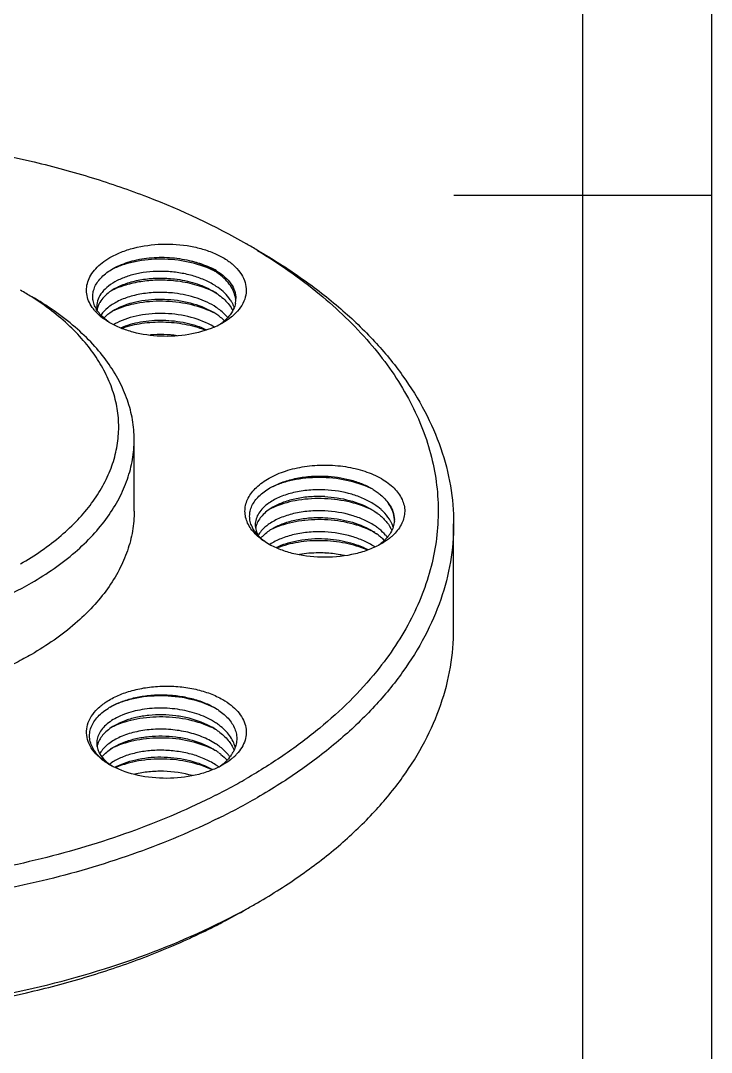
# Model space of a CAD drawing. Header units: inches. Extents: x -12 to 92, y -2 to 146.
# Drawn here: x 79.09 to 92.5, y 55.13 to 75.14 of the extents above; entities that cross this region are included whole.
import ezdxf

# ---------------------------------------------------------------- set-up
doc = ezdxf.new("R2010")
doc.units = ezdxf.units.IN
doc.header["$LTSCALE"] = 0.5
doc.header["$MEASUREMENT"] = 0
for name, color, linetype in [('02___PRT_ALL_AXES', 7, 'Continuous'), ('1轮廓实线层', 7, 'Continuous'), ('2细线层', 4, 'Continuous'), ('图框层', 7, 'Continuous')]:
    doc.layers.add(name, color=color, linetype=linetype)

# ---------------------------------------------------------------- blocks, each defined once
blk = doc.blocks.new('ZwmFrameMain_A4^_^无分区图框^_^portrait')
at = {"layer": '1轮廓实线层'}
for p, q in [((180, 287), (180, 0)), ((185, 143.5), (175, 143.5))]:
    blk.add_line(p, q, dxfattribs=at)
at = {"layer": '2细线层'}
blk.add_line((185, 292), (185, -5), dxfattribs=at)

msp = doc.modelspace()

# ---------------------------------------------------------------- linework, layer by layer
at = {"color": 7, "linetype": 'Continuous'}
for p, q in [((80.878, 70.325), (80.936, 70.356)), ((80.968, 69.967), (80.912, 69.936)), ((80.912, 69.528), (80.968, 69.559)), ((82.856, 61.817), (82.91, 61.783)), ((82.878, 61.394), (82.822, 61.428)), ((82.822, 61.02), (82.878, 60.986)), ((80.827, 60.706), (80.827, 60.706)), ((83.307, 60.343), (83.302, 60.341)), ((83.691, 58.032), (83.691, 58.032))]:
    msp.add_line(p, q, dxfattribs=at)
for centre, radius, start, end in [((77.578, 60.589), 11.802, 58.7988, 60.0011), ((82.078, 68.738), 1.731, 62.0027, 64.5799), ((82.227, 69.174), 1.3, 58.6196, 62.2228), ((82.238, 69.275), 1.186, 53.2586, 53.8149), ((76.161, 64.827), 5.87, 57.5671, 60.0208), ((81.524, 68.589), 1.473, 114.6125, 117.4839), ((82.079, 68.332), 1.728, 61.8715, 64.6151), ((82.603, 69.342), 0.68, 28.7082, 30.2873), ((82.62, 69.351), 0.661, 26.7318, 28.709), ((82.815, 69.749), 0.458, 347.7496, 359.9445), ((82.738, 69.67), 0.535, 3.2194, 8.2112), ((81.052, 69.83), 0.564, 205.4066, 210.0466), ((80.956, 69.598), 0.383, 180.001, 190.5627), ((81.272, 70.156), 0.978, 224.4895, 227.4306), ((81.531, 68.164), 1.491, 114.5233, 116.1308), ((82.059, 67.882), 1.775, 63.8166, 64.5827), ((82.131, 68.299), 1.377, 57.7678, 59.9289), ((82.185, 68.384), 1.277, 53.7804, 57.7734), ((81.502, 68.232), 1.177, 116.9727, 120.6385), ((82.196, 70.718), 1.657, 293.1955, 297.8275), ((82.372, 70.101), 1.034, 305.1916, 308.4252), ((82.272, 70.574), 1.494, 297.8369, 299.9932), ((82.438, 70.019), 0.929, 308.3825, 312.291), ((81.811, 66.722), 2.33, 82.0881, 94.7718), ((82.131, 68.02), 1.379, 58.8044, 58.9636), ((85.13, 64.455), 1.783, 64.1803, 64.5869), ((84.597, 64.358), 1.467, 114.9433, 116.7133), ((84.619, 64.312), 1.519, 114.4777, 114.9505), ((85.141, 64.069), 1.759, 63.1813, 64.5559), ((85.33, 64.653), 1.158, 51.0515, 53.7763), ((85.899, 65.462), 0.449, 356.6301, 0.0001), ((84.042, 65.229), 0.393, 167.7476, 168.5307), ((84.054, 65.226), 0.406, 162.1392, 167.7196), ((84.602, 63.939), 1.48, 114.4736, 117.3728), ((85.156, 63.69), 1.726, 61.9503, 64.534), ((85.703, 65.119), 0.652, 25.5783, 27.6175), ((84.207, 65.633), 0.694, 215.5595, 218.7195), ((84.151, 64.905), 0.513, 147.5479, 150.1884), ((84.528, 65.987), 1.174, 233.6294, 237.7915), ((85.299, 64.202), 1.211, 53.7781, 54.5509), ((85.328, 64.242), 1.161, 51.635, 53.7878), ((84.645, 66.279), 1.486, 240.0015, 240.9743), ((84.665, 66.316), 1.527, 240.9738, 241.8405), ((84.485, 64.149), 0.999, 123.5505, 123.8236), ((85.252, 63.857), 1.293, 56.1067, 56.8202), ((85.448, 65.814), 1.034, 304.9671, 308.3377), ((84.886, 62.489), 2.329, 87.0122, 87.2446), ((81.459, 60.748), 1.248, 120.0589, 122.3494), ((82.237, 60.739), 1.242, 55.4946, 57.1806), ((81.524, 60.119), 1.472, 114.511, 117.7764), ((82.209, 60.486), 1.235, 53.2867, 57.2084), ((82.073, 59.849), 1.742, 62.4128, 64.5466), ((82.194, 60.334), 1.261, 53.7752, 57.1735), ((80.973, 60.993), 0.4, 162.9691, 171.4096), ((80.986, 60.989), 0.414, 162.187, 162.9924), ((81.523, 59.712), 1.47, 114.5878, 117.7235), ((82.209, 60.078), 1.235, 53.2806, 57.2087), ((81.084, 60.665), 0.522, 145.7478, 150.7295), ((82.073, 59.44), 1.743, 62.4393, 64.5962), ((82.194, 59.926), 1.261, 53.7771, 57.1734), ((82.53, 60.415), 0.767, 35.2807, 35.9251), ((82.642, 61.272), 0.659, 324.7103, 330.8874), ((82.532, 61.628), 1.039, 311.1095, 311.9624), ((82.547, 61.612), 1.017, 311.9632, 312.5783), ((82.596, 61.56), 0.946, 312.5191, 316.9526), ((81.536, 61.934), 1.418, 238.7374, 239.6046), ((81.546, 61.952), 1.439, 239.6031, 239.8343), ((81.371, 61.467), 0.931, 233.6875, 234.2709), ((81.376, 59.963), 0.939, 124.9277, 126.2408), ((81.55, 61.958), 1.446, 239.8342, 239.9993), ((81.397, 61.504), 0.976, 234.281, 237.1524), ((81.554, 61.965), 1.453, 240.0006, 240.1641), ((81.389, 59.944), 0.962, 124.606, 124.9317), ((81.402, 59.925), 0.985, 123.392, 124.6026), ((81.488, 59.655), 1.148, 119.0778, 119.6622), ((81.5, 59.633), 1.174, 118.2379, 119.0768), ((81.571, 59.197), 1.587, 113.3436, 113.662), ((81.578, 59.182), 1.604, 113.0062, 113.3435), ((81.517, 59.601), 1.209, 117.1529, 118.2367), ((82.191, 59.643), 1.268, 54.7266, 57.1739), ((82.221, 59.686), 1.215, 53.7867, 54.7159), ((82.365, 61.536), 1.045, 304.09, 308.359), ((82.419, 61.468), 0.959, 308.3704, 310.5517), ((82.107, 59.377), 1.427, 59.9222, 60.0885), ((77.434, 70.911), 12.09, 299.0624, 299.9987), ((77.163, 71.4), 12.649, 297.0202, 299.0329), ((76.936, 71.838), 13.142, 296.8847, 297.0357), ((77.263, 71.216), 12.863, 296.1675, 299.9803), ((77.454, 68.837), 12.476, 298.9041, 299.995)]:
    msp.add_arc(centre, radius, start, end, dxfattribs=at)
for points, knots in [([(65.518, 70.81), (65.819, 70.984), (66.45, 71.312), (67.451, 71.739), (68.52, 72.108), (70.038, 72.521), (72.037, 72.866), (74.498, 73.004), (76.96, 72.866), (78.959, 72.521), (80.477, 72.108), (81.874, 71.626), (82.864, 71.165), (83.479, 70.81)], [0, 0, 0, 0, 0.05585, 0.114217, 0.174837, 0.237427, 0.367049, 0.500044, 0.633039, 0.76266, 0.82525, 0.885872, 1, 1, 1, 1]), ([(80.827, 70.545), (80.896, 70.585), (81.047, 70.656), (81.382, 70.763), (81.838, 70.824), (82.3, 70.792), (82.65, 70.708), (82.886, 70.62), (83.091, 70.508), (83.258, 70.377), (83.382, 70.229), (83.458, 70.067), (83.482, 69.899), (83.45, 69.731), (83.366, 69.572), (83.283, 69.48), (83.235, 69.436)], [0, 0, 0, 0, 0.066187, 0.137355, 0.289066, 0.442865, 0.516473, 0.585844, 0.649892, 0.708038, 0.760414, 0.808092, 0.853176, 0.898489, 0.946776, 1, 1, 1, 1]), ([(83.691, 70.688), (83.984, 70.518), (84.542, 70.165), (85.305, 69.574), (85.965, 68.943), (86.515, 68.276), (86.95, 67.579), (87.265, 66.86), (87.456, 66.124), (87.498, 65.627), (87.498, 65.381)], [0, 0, 0, 0, 0.148606, 0.2895, 0.422723, 0.548642, 0.668001, 0.781939, 0.891987, 1, 1, 1, 1]), ([(83.692, 70.684), (84.112, 70.429), (84.889, 69.889), (85.874, 68.947), (86.498, 68.078), (86.851, 67.358), (87.042, 66.817), (87.161, 66.27), (87.209, 65.718), (87.185, 65.165), (87.089, 64.616), (86.922, 64.073), (86.601, 63.348), (86.263, 62.842), (86.006, 62.524)], [0, 0, 0, 0, 0.150128, 0.288084, 0.414798, 0.474705, 0.5328, 0.589595, 0.64567, 0.701639, 0.758127, 0.815727, 0.874976, 1, 1, 1, 1]), ([(80.507, 69.548), (80.477, 69.587), (80.425, 69.669), (80.378, 69.804), (80.368, 69.942), (80.394, 70.079), (80.456, 70.211), (80.551, 70.335), (80.676, 70.449), (80.774, 70.514), (80.827, 70.545)], [0, 0, 0, 0, 0.123399, 0.238821, 0.3504, 0.463059, 0.581476, 0.709234, 0.84857, 1, 1, 1, 1]), ([(82.821, 70.301), (82.671, 70.372), (82.343, 70.477), (81.83, 70.531), (81.402, 70.492), (81.087, 70.41), (80.943, 70.352), (80.876, 70.32)], [0, 0, 0, 0, 0.248689, 0.511696, 0.768567, 0.888559, 1, 1, 1, 1]), ([(80.936, 70.356), (81.039, 70.409), (81.268, 70.493), (81.64, 70.554), (82.03, 70.553), (82.29, 70.509), (82.415, 70.474)], [0, 0, 0, 0, 0.229015, 0.480771, 0.742585, 1, 1, 1, 1]), ([(82.822, 70.307), (82.791, 70.325), (82.662, 70.394), (82.523, 70.445), (82.415, 70.474)], [0, 0, 0, 0, 0.239111, 1, 1, 1, 1]), ([(82.415, 70.474), (82.453, 70.466), (82.597, 70.429), (82.736, 70.375), (82.833, 70.324)], [0, 0, 0, 0, 0.262109, 1, 1, 1, 1]), ([(80.542, 69.588), (80.527, 69.619), (80.504, 69.683), (80.491, 69.785), (80.502, 69.886), (80.548, 70.022), (80.668, 70.184), (80.802, 70.281), (80.878, 70.325)], [0, 0, 0, 0, 0.115594, 0.227255, 0.338698, 0.453714, 0.705655, 1, 1, 1, 1]), ([(82.892, 69.986), (82.827, 70.029), (82.685, 70.106), (82.452, 70.192), (82.198, 70.25), (81.934, 70.279), (81.67, 70.278), (81.415, 70.248), (81.18, 70.19), (81.035, 70.131), (80.968, 70.098)], [0, 0, 0, 0, 0.116355, 0.241104, 0.371768, 0.505236, 0.638096, 0.76689, 0.888432, 1, 1, 1, 1]), ([(82.938, 70.232), (82.929, 70.238), (82.891, 70.265), (82.852, 70.29), (82.822, 70.307)], [0, 0, 0, 0, 0.244901, 1, 1, 1, 1]), ([(82.904, 70.284), (82.96, 70.25), (83.06, 70.177), (83.18, 70.046), (83.255, 69.901), (83.273, 69.798), (83.273, 69.749)], [0, 0, 0, 0, 0.288145, 0.5468, 0.78065, 1, 1, 1, 1]), ([(80.968, 70.098), (80.91, 70.068), (80.803, 70.002), (80.674, 69.88), (80.592, 69.744), (80.573, 69.645), (80.573, 69.598)], [0, 0, 0, 0, 0.296513, 0.557628, 0.788009, 1, 1, 1, 1]), ([(82.101, 70.09), (81.994, 70.102), (81.782, 70.112), (81.469, 70.09), (81.177, 70.031), (80.994, 69.966), (80.91, 69.928)], [0, 0, 0, 0, 0.264627, 0.524418, 0.771709, 1, 1, 1, 1]), ([(80.968, 69.967), (81.044, 70.006), (81.212, 70.071), (81.485, 70.13), (81.779, 70.153), (81.98, 70.143), (82.081, 70.131)], [0, 0, 0, 0, 0.224759, 0.471434, 0.732723, 1, 1, 1, 1]), ([(82.081, 70.131), (82.215, 70.116), (82.471, 70.063), (82.713, 69.962), (82.822, 69.899)], [0, 0, 0, 0, 0.518701, 1, 1, 1, 1]), ([(82.82, 69.893), (82.71, 69.945), (82.474, 70.03), (82.228, 70.076), (82.101, 70.09)], [0, 0, 0, 0, 0.485941, 1, 1, 1, 1]), ([(83.268, 69.747), (83.261, 69.791), (83.237, 69.88), (83.169, 70.006), (83.071, 70.123), (82.991, 70.192), (82.947, 70.225)], [0, 0, 0, 0, 0.226593, 0.465668, 0.722566, 1, 1, 1, 1]), ([(80.912, 69.936), (80.881, 69.919), (80.774, 69.849), (80.679, 69.756), (80.632, 69.676)], [0, 0, 0, 0, 0.27791, 1, 1, 1, 1]), ([(82.081, 69.854), (81.98, 69.865), (81.779, 69.875), (81.485, 69.852), (81.212, 69.793), (81.044, 69.728), (80.968, 69.689)], [0, 0, 0, 0, 0.267277, 0.528566, 0.775241, 1, 1, 1, 1]), ([(82.892, 69.578), (82.778, 69.654), (82.513, 69.775), (82.23, 69.836), (82.081, 69.854)], [0, 0, 0, 0, 0.477222, 1, 1, 1, 1]), ([(82.822, 69.899), (82.906, 69.85), (83.056, 69.742), (83.172, 69.594), (83.21, 69.518)], [0, 0, 0, 0, 0.532913, 1, 1, 1, 1]), ([(83.19, 69.685), (83.174, 69.713), (83.093, 69.831), (82.983, 69.926), (82.892, 69.986)], [0, 0, 0, 0, 0.231825, 1, 1, 1, 1]), ([(79.095, 64.605), (79.372, 64.765), (79.76, 65.031), (80.204, 65.448), (80.476, 65.77), (80.694, 66.106), (80.857, 66.453), (80.961, 66.808), (81.006, 67.168), (80.992, 67.528), (80.917, 67.886), (80.783, 68.238), (80.593, 68.579), (80.347, 68.908), (79.939, 69.338), (79.573, 69.615), (79.31, 69.782)], [0, 0, 0, 0, 0.145822, 0.213173, 0.276935, 0.337445, 0.395209, 0.450925, 0.505444, 0.559716, 0.614714, 0.671349, 0.730398, 0.792469, 0.857984, 1, 1, 1, 1]), ([(81.298, 67.014), (81.298, 67.142), (81.276, 67.403), (81.176, 67.787), (81.012, 68.164), (80.784, 68.528), (80.496, 68.877), (80.023, 69.329), (79.605, 69.617), (79.307, 69.789)], [0, 0, 0, 0, 0.108048, 0.218132, 0.332106, 0.451503, 0.577463, 0.710729, 1, 1, 1, 1]), ([(80.632, 69.676), (80.628, 69.669), (80.613, 69.641), (80.6, 69.611), (80.593, 69.589)], [0, 0, 0, 0, 0.256181, 1, 1, 1, 1]), ([(80.968, 69.689), (80.904, 69.656), (80.788, 69.584), (80.691, 69.486), (80.655, 69.434)], [0, 0, 0, 0, 0.535445, 1, 1, 1, 1]), ([(82.82, 69.485), (82.674, 69.554), (82.354, 69.658), (81.854, 69.713), (81.362, 69.675), (81.051, 69.584), (80.913, 69.521)], [0, 0, 0, 0, 0.247746, 0.509853, 0.766928, 1, 1, 1, 1]), ([(80.968, 69.559), (81.032, 69.591), (81.169, 69.647), (81.474, 69.725), (81.888, 69.755), (82.378, 69.687), (82.686, 69.569), (82.822, 69.491)], [0, 0, 0, 0, 0.11098, 0.231564, 0.490955, 0.755049, 1, 1, 1, 1]), ([(83.263, 69.652), (83.259, 69.636), (83.242, 69.572), (83.212, 69.512), (83.184, 69.47)], [0, 0, 0, 0, 0.241777, 1, 1, 1, 1]), ([(83.24, 69.578), (83.238, 69.584), (83.229, 69.608), (83.219, 69.631), (83.21, 69.648)], [0, 0, 0, 0, 0.247177, 1, 1, 1, 1]), ([(80.574, 69.471), (80.568, 69.477), (80.545, 69.502), (80.523, 69.528), (80.507, 69.548)], [0, 0, 0, 0, 0.255239, 1, 1, 1, 1]), ([(80.599, 69.493), (80.596, 69.497), (80.583, 69.515), (80.572, 69.533), (80.563, 69.547)], [0, 0, 0, 0, 0.25395, 1, 1, 1, 1]), ([(80.593, 69.589), (80.591, 69.583), (80.585, 69.563), (80.58, 69.541), (80.578, 69.525)], [0, 0, 0, 0, 0.252744, 1, 1, 1, 1]), ([(80.826, 69.283), (80.803, 69.298), (80.719, 69.358), (80.644, 69.432), (80.599, 69.493)], [0, 0, 0, 0, 0.268304, 1, 1, 1, 1]), ([(80.827, 69.279), (80.807, 69.291), (80.731, 69.337), (80.659, 69.391), (80.611, 69.436)], [0, 0, 0, 0, 0.261662, 1, 1, 1, 1]), ([(80.709, 69.37), (80.723, 69.385), (80.784, 69.445), (80.855, 69.495), (80.912, 69.528)], [0, 0, 0, 0, 0.233833, 1, 1, 1, 1]), ([(82.842, 69.201), (82.706, 69.283), (82.396, 69.405), (81.902, 69.477), (81.481, 69.449), (81.172, 69.37), (81.032, 69.314), (80.968, 69.281)], [0, 0, 0, 0, 0.243829, 0.507926, 0.767928, 0.888819, 1, 1, 1, 1]), ([(83.113, 69.385), (83.098, 69.403), (83.032, 69.475), (82.954, 69.536), (82.892, 69.578)], [0, 0, 0, 0, 0.237586, 1, 1, 1, 1]), ([(83.235, 69.436), (83.22, 69.421), (83.152, 69.363), (83.078, 69.313), (83.019, 69.279)], [0, 0, 0, 0, 0.238859, 1, 1, 1, 1]), ([(83.184, 69.47), (83.176, 69.458), (83.14, 69.408), (83.098, 69.363), (83.063, 69.331)], [0, 0, 0, 0, 0.239697, 1, 1, 1, 1]), ([(82.849, 69.194), (82.692, 69.127), (82.348, 69.033), (81.813, 69.001), (81.368, 69.064), (81.042, 69.17), (80.895, 69.24), (80.827, 69.279)], [0, 0, 0, 0, 0.245539, 0.508149, 0.766262, 0.887278, 1, 1, 1, 1]), ([(81.038, 69.183), (81.16, 69.236), (81.431, 69.313), (81.861, 69.344), (82.297, 69.294), (82.577, 69.204), (82.705, 69.144)], [0, 0, 0, 0, 0.233119, 0.489694, 0.751536, 1, 1, 1, 1]), ([(82.678, 69.137), (82.551, 69.186), (82.281, 69.259), (81.864, 69.3), (81.452, 69.276), (81.187, 69.215), (81.064, 69.172)], [0, 0, 0, 0, 0.248983, 0.507385, 0.762051, 1, 1, 1, 1]), ([(82.939, 69.414), (82.95, 69.407), (82.988, 69.377), (83.025, 69.345), (83.051, 69.32)], [0, 0, 0, 0, 0.25633, 1, 1, 1, 1]), ([(67.698, 67.014), (67.698, 66.82), (67.75, 66.423), (67.978, 65.85), (68.347, 65.307), (68.848, 64.804), (69.468, 64.351), (70.195, 63.956), (71.013, 63.626), (71.905, 63.369), (72.852, 63.19), (73.834, 63.092), (74.831, 63.078), (75.82, 63.148), (76.782, 63.301), (77.694, 63.532), (78.539, 63.838), (79.062, 64.096), (79.307, 64.237)], [0, 0, 0, 0, 0.042814, 0.087395, 0.135178, 0.187087, 0.243534, 0.304491, 0.36959, 0.438198, 0.509496, 0.582533, 0.656276, 0.729665, 0.801654, 0.871257, 0.937608, 1, 1, 1, 1]), ([(79.307, 64.237), (79.605, 64.41), (80.023, 64.698), (80.496, 65.15), (80.784, 65.499), (81.012, 65.863), (81.176, 66.24), (81.276, 66.624), (81.298, 66.885), (81.298, 67.014)], [0, 0, 0, 0, 0.289282, 0.422541, 0.548495, 0.667895, 0.781869, 0.891953, 1, 1, 1, 1]), ([(83.626, 65.21), (83.568, 65.273), (83.497, 65.379), (83.452, 65.536), (83.445, 65.653), (83.464, 65.77), (83.526, 65.925), (83.64, 66.067), (83.787, 66.187), (83.971, 66.304), (84.244, 66.418), (84.609, 66.502), (84.867, 66.52), (84.998, 66.52)], [0, 0, 0, 0, 0.105804, 0.154612, 0.202251, 0.250261, 0.300122, 0.40949, 0.470667, 0.536302, 0.679822, 0.836387, 1, 1, 1, 1]), ([(84.998, 66.52), (85.133, 66.52), (85.396, 66.501), (85.767, 66.414), (86.044, 66.295), (86.229, 66.174), (86.374, 66.049), (86.484, 65.902), (86.54, 65.742), (86.553, 65.623), (86.538, 65.504), (86.482, 65.344), (86.401, 65.238), (86.338, 65.175)], [0, 0, 0, 0, 0.163842, 0.320324, 0.463234, 0.528358, 0.588917, 0.696962, 0.746367, 0.794222, 0.842113, 0.891618, 1, 1, 1, 1]), ([(83.931, 66.077), (84.003, 66.118), (84.162, 66.19), (84.421, 66.264), (84.704, 66.306), (84.9, 66.31), (84.998, 66.306)], [0, 0, 0, 0, 0.225137, 0.470918, 0.731645, 1, 1, 1, 1]), ([(85.896, 66.066), (85.744, 66.138), (85.413, 66.243), (84.895, 66.296), (84.464, 66.255), (84.147, 66.17), (84.003, 66.11), (83.937, 66.077)], [0, 0, 0, 0, 0.249181, 0.512611, 0.769411, 0.889084, 1, 1, 1, 1]), ([(84.998, 66.306), (85.163, 66.299), (85.407, 66.265), (85.708, 66.167), (85.846, 66.102), (85.909, 66.065)], [0, 0, 0, 0, 0.521646, 0.768631, 1, 1, 1, 1]), ([(83.585, 65.328), (83.57, 65.36), (83.547, 65.426), (83.535, 65.528), (83.547, 65.631), (83.595, 65.769), (83.718, 65.934), (83.854, 66.032), (83.931, 66.077)], [0, 0, 0, 0, 0.115211, 0.226722, 0.338204, 0.453366, 0.705709, 1, 1, 1, 1]), ([(84.998, 66.039), (84.895, 66.044), (84.691, 66.041), (84.399, 65.995), (84.137, 65.914), (83.983, 65.832), (83.916, 65.786)], [0, 0, 0, 0, 0.275705, 0.53977, 0.783379, 1, 1, 1, 1]), ([(85.96, 65.756), (85.894, 65.798), (85.751, 65.875), (85.434, 65.99), (85.174, 66.031), (84.998, 66.039)], [0, 0, 0, 0, 0.230878, 0.47813, 1, 1, 1, 1]), ([(85.909, 66.065), (85.918, 66.059), (85.955, 66.038), (85.99, 66.014), (86.016, 65.996)], [0, 0, 0, 0, 0.25517, 1, 1, 1, 1]), ([(84.998, 65.909), (84.904, 65.913), (84.718, 65.911), (84.449, 65.874), (84.204, 65.807), (84.055, 65.74), (83.988, 65.701)], [0, 0, 0, 0, 0.271393, 0.533235, 0.778019, 1, 1, 1, 1]), ([(85.897, 65.657), (85.751, 65.727), (85.431, 65.83), (84.931, 65.886), (84.438, 65.848), (84.128, 65.757), (83.989, 65.694)], [0, 0, 0, 0, 0.247666, 0.509742, 0.76684, 1, 1, 1, 1]), ([(84.998, 65.909), (85.16, 65.901), (85.472, 65.854), (85.767, 65.739), (85.897, 65.664)], [0, 0, 0, 0, 0.518916, 1, 1, 1, 1]), ([(86.016, 65.996), (86.038, 65.979), (86.12, 65.915), (86.193, 65.838), (86.235, 65.774)], [0, 0, 0, 0, 0.266493, 1, 1, 1, 1]), ([(83.916, 65.786), (83.875, 65.758), (83.801, 65.698), (83.715, 65.593), (83.661, 65.48), (83.648, 65.4), (83.648, 65.362)], [0, 0, 0, 0, 0.286538, 0.544217, 0.778699, 1, 1, 1, 1]), ([(83.988, 65.701), (83.948, 65.678), (83.874, 65.629), (83.781, 65.544), (83.71, 65.452), (83.678, 65.385), (83.667, 65.351)], [0, 0, 0, 0, 0.284475, 0.544266, 0.781303, 1, 1, 1, 1]), ([(84.998, 65.631), (84.895, 65.636), (84.691, 65.632), (84.399, 65.587), (84.137, 65.505), (83.983, 65.424), (83.916, 65.378)], [0, 0, 0, 0, 0.2757, 0.539759, 0.783381, 1, 1, 1, 1]), ([(85.897, 65.664), (85.907, 65.658), (85.947, 65.634), (85.986, 65.608), (86.014, 65.587)], [0, 0, 0, 0, 0.255273, 1, 1, 1, 1]), ([(86.13, 65.621), (86.117, 65.633), (86.064, 65.682), (86.006, 65.726), (85.96, 65.756)], [0, 0, 0, 0, 0.241088, 1, 1, 1, 1]), ([(86.348, 65.462), (86.345, 65.516), (86.322, 65.627), (86.268, 65.727), (86.235, 65.774)], [0, 0, 0, 0, 0.484974, 1, 1, 1, 1]), ([(86.235, 65.774), (86.27, 65.728), (86.327, 65.629), (86.348, 65.516), (86.348, 65.462)], [0, 0, 0, 0, 0.518582, 1, 1, 1, 1]), ([(83.988, 65.293), (84.055, 65.331), (84.204, 65.399), (84.449, 65.466), (84.718, 65.503), (84.904, 65.505), (84.998, 65.5)], [0, 0, 0, 0, 0.221964, 0.466754, 0.72861, 1, 1, 1, 1]), ([(85.898, 65.248), (85.752, 65.318), (85.432, 65.422), (84.932, 65.478), (84.512, 65.445), (84.2, 65.369), (84.056, 65.316), (83.989, 65.286)], [0, 0, 0, 0, 0.247523, 0.509486, 0.766503, 0.887262, 1, 1, 1, 1]), ([(85.96, 65.347), (85.895, 65.39), (85.752, 65.466), (85.434, 65.581), (85.174, 65.623), (84.998, 65.631)], [0, 0, 0, 0, 0.230908, 0.478116, 1, 1, 1, 1]), ([(84.998, 65.5), (85.16, 65.493), (85.472, 65.446), (85.767, 65.331), (85.897, 65.255)], [0, 0, 0, 0, 0.518918, 1, 1, 1, 1]), ([(86.058, 65.553), (86.111, 65.511), (86.205, 65.419), (86.275, 65.308), (86.3, 65.251)], [0, 0, 0, 0, 0.524182, 1, 1, 1, 1]), ([(86.281, 65.422), (86.272, 65.439), (86.23, 65.512), (86.175, 65.576), (86.13, 65.621)], [0, 0, 0, 0, 0.238926, 1, 1, 1, 1]), ([(86.348, 65.436), (86.345, 65.397), (86.33, 65.317), (86.296, 65.244), (86.275, 65.209)], [0, 0, 0, 0, 0.487704, 1, 1, 1, 1]), ([(83.642, 65.23), (83.637, 65.237), (83.615, 65.269), (83.596, 65.302), (83.585, 65.328)], [0, 0, 0, 0, 0.256658, 1, 1, 1, 1]), ([(83.648, 65.362), (83.648, 65.325), (83.66, 65.25), (83.691, 65.18), (83.711, 65.147)], [0, 0, 0, 0, 0.486728, 1, 1, 1, 1]), ([(87.498, 65.381), (87.498, 65.134), (87.456, 64.637), (87.265, 63.901), (86.95, 63.182), (86.515, 62.485), (85.965, 61.818), (85.305, 61.187), (84.542, 60.596), (83.984, 60.243), (83.691, 60.073)], [0, 0, 0, 0, 0.108012, 0.218061, 0.331998, 0.451357, 0.577278, 0.710493, 0.85141, 1, 1, 1, 1]), ([(83.916, 65.378), (83.895, 65.363), (83.82, 65.307), (83.755, 65.238), (83.718, 65.18)], [0, 0, 0, 0, 0.270664, 1, 1, 1, 1]), ([(83.76, 65.106), (83.774, 65.124), (83.841, 65.196), (83.922, 65.255), (83.988, 65.293)], [0, 0, 0, 0, 0.231291, 1, 1, 1, 1]), ([(85.897, 65.255), (85.906, 65.25), (85.941, 65.229), (85.976, 65.206), (86.001, 65.189)], [0, 0, 0, 0, 0.254508, 1, 1, 1, 1]), ([(86.058, 65.276), (86.05, 65.282), (86.019, 65.307), (85.986, 65.33), (85.96, 65.347)], [0, 0, 0, 0, 0.245004, 1, 1, 1, 1]), ([(86.211, 65.121), (86.201, 65.135), (86.154, 65.191), (86.101, 65.241), (86.058, 65.276)], [0, 0, 0, 0, 0.240529, 1, 1, 1, 1]), ([(86.323, 65.322), (86.321, 65.329), (86.312, 65.355), (86.301, 65.382), (86.291, 65.401)], [0, 0, 0, 0, 0.247011, 1, 1, 1, 1]), ([(83.902, 64.993), (83.875, 65.008), (83.775, 65.07), (83.684, 65.146), (83.626, 65.21)], [0, 0, 0, 0, 0.266218, 1, 1, 1, 1]), ([(83.832, 65.042), (83.815, 65.054), (83.755, 65.101), (83.701, 65.155), (83.665, 65.199)], [0, 0, 0, 0, 0.263204, 1, 1, 1, 1]), ([(84.998, 65.223), (84.897, 65.228), (84.698, 65.224), (84.411, 65.181), (84.154, 65.103), (84, 65.026), (83.933, 64.981)], [0, 0, 0, 0, 0.274577, 0.538097, 0.782018, 1, 1, 1, 1]), ([(84.052, 64.919), (84.118, 64.952), (84.26, 65.008), (84.575, 65.086), (84.828, 65.1), (84.998, 65.092)], [0, 0, 0, 0, 0.226299, 0.472157, 1, 1, 1, 1]), ([(85.822, 64.874), (85.685, 64.932), (85.393, 65.018), (84.938, 65.067), (84.489, 65.037), (84.203, 64.963), (84.072, 64.912)], [0, 0, 0, 0, 0.248298, 0.508217, 0.763969, 1, 1, 1, 1]), ([(85.96, 64.939), (85.894, 64.982), (85.751, 65.058), (85.434, 65.173), (85.174, 65.214), (84.998, 65.223)], [0, 0, 0, 0, 0.230881, 0.478144, 1, 1, 1, 1]), ([(84.998, 65.092), (85.148, 65.085), (85.437, 65.044), (85.713, 64.944), (85.837, 64.88)], [0, 0, 0, 0, 0.515948, 1, 1, 1, 1]), ([(86.049, 65.153), (86.058, 65.145), (86.094, 65.116), (86.127, 65.085), (86.151, 65.06)], [0, 0, 0, 0, 0.256155, 1, 1, 1, 1]), ([(86.275, 65.209), (86.264, 65.19), (86.212, 65.113), (86.145, 65.047), (86.089, 65.003)], [0, 0, 0, 0, 0.234877, 1, 1, 1, 1]), ([(86.272, 65.115), (86.258, 65.104), (86.202, 65.059), (86.142, 65.02), (86.094, 64.993)], [0, 0, 0, 0, 0.241052, 1, 1, 1, 1]), ([(86.338, 65.175), (86.333, 65.17), (86.311, 65.149), (86.289, 65.13), (86.272, 65.115)], [0, 0, 0, 0, 0.245774, 1, 1, 1, 1]), ([(84.998, 64.731), (84.809, 64.731), (84.528, 64.76), (84.178, 64.86), (84.018, 64.93), (83.945, 64.969)], [0, 0, 0, 0, 0.522651, 0.769547, 1, 1, 1, 1]), ([(86.094, 64.993), (86.019, 64.949), (85.855, 64.873), (85.492, 64.763), (85.197, 64.731), (84.998, 64.731)], [0, 0, 0, 0, 0.228517, 0.475059, 1, 1, 1, 1]), ([(84.998, 64.815), (84.957, 64.817), (84.793, 64.82), (84.63, 64.806), (84.51, 64.786)], [0, 0, 0, 0, 0.254554, 1, 1, 1, 1]), ([(85.38, 64.764), (85.35, 64.771), (85.227, 64.795), (85.102, 64.809), (85.008, 64.814)], [0, 0, 0, 0, 0.247953, 1, 1, 1, 1]), ([(83.691, 58.032), (83.984, 58.201), (84.542, 58.555), (85.305, 59.146), (85.965, 59.777), (86.515, 60.444), (86.95, 61.14), (87.265, 61.86), (87.456, 62.595), (87.498, 63.093), (87.498, 63.339)], [0, 0, 0, 0, 0.148589, 0.289506, 0.422721, 0.548642, 0.668, 0.781938, 0.891987, 1, 1, 1, 1]), ([(86.006, 62.524), (85.678, 62.118), (85.1, 61.552), (84.222, 60.894), (83.734, 60.588), (83.479, 60.441)], [0, 0, 0, 0, 0.475218, 0.731499, 1, 1, 1, 1]), ([(80.757, 61.929), (80.831, 61.977), (80.994, 62.063), (81.264, 62.156), (81.561, 62.215), (81.872, 62.239), (82.186, 62.227), (82.489, 62.179), (82.769, 62.096), (82.941, 62.017), (83.019, 61.972)], [0, 0, 0, 0, 0.111563, 0.233187, 0.362333, 0.495728, 0.629726, 0.760617, 0.884992, 1, 1, 1, 1]), ([(82.858, 61.812), (82.703, 61.89), (82.36, 62.005), (81.824, 62.062), (81.375, 62.018), (81.048, 61.926), (80.901, 61.863), (80.833, 61.827)], [0, 0, 0, 0, 0.248516, 0.512859, 0.77042, 0.889885, 1, 1, 1, 1]), ([(80.834, 61.828), (80.901, 61.867), (81.05, 61.936), (81.292, 62.01), (81.556, 62.055), (81.832, 62.07), (82.11, 62.054), (82.38, 62.007), (82.63, 61.93), (82.785, 61.858), (82.856, 61.817)], [0, 0, 0, 0, 0.111336, 0.232293, 0.36053, 0.49306, 0.626553, 0.757607, 0.882985, 1, 1, 1, 1]), ([(80.8, 60.722), (80.737, 60.76), (80.624, 60.842), (80.487, 60.989), (80.399, 61.15), (80.364, 61.32), (80.386, 61.491), (80.463, 61.655), (80.59, 61.805), (80.698, 61.889), (80.757, 61.929)], [0, 0, 0, 0, 0.145191, 0.275843, 0.394064, 0.504644, 0.614409, 0.730456, 0.858092, 1, 1, 1, 1]), ([(83.019, 61.972), (83.075, 61.939), (83.178, 61.87), (83.309, 61.748), (83.405, 61.615), (83.463, 61.472), (83.48, 61.326), (83.455, 61.179), (83.39, 61.038), (83.325, 60.954), (83.287, 60.914)], [0, 0, 0, 0, 0.15064, 0.288455, 0.414226, 0.530714, 0.642256, 0.754302, 0.872191, 1, 1, 1, 1]), ([(80.533, 60.969), (80.51, 61.002), (80.471, 61.071), (80.436, 61.183), (80.429, 61.296), (80.45, 61.409), (80.498, 61.519), (80.573, 61.623), (80.672, 61.72), (80.749, 61.776), (80.791, 61.802)], [0, 0, 0, 0, 0.122729, 0.238461, 0.350927, 0.464496, 0.583392, 0.710986, 0.849498, 1, 1, 1, 1]), ([(82.878, 61.524), (82.778, 61.588), (82.553, 61.695), (82.184, 61.788), (81.794, 61.817), (81.415, 61.783), (81.124, 61.702), (80.925, 61.607), (80.802, 61.527), (80.702, 61.437), (80.629, 61.339), (80.583, 61.234), (80.573, 61.162), (80.573, 61.126)], [0, 0, 0, 0, 0.13348, 0.278661, 0.428231, 0.573732, 0.707077, 0.767288, 0.822504, 0.872674, 0.918216, 0.960123, 1, 1, 1, 1]), ([(82.822, 61.428), (82.68, 61.51), (82.442, 61.6), (82.108, 61.662), (81.845, 61.68), (81.584, 61.67), (81.337, 61.63), (81.112, 61.564), (80.974, 61.501), (80.912, 61.465)], [0, 0, 0, 0, 0.246917, 0.379272, 0.513292, 0.645544, 0.772668, 0.89162, 1, 1, 1, 1]), ([(82.822, 61.421), (82.676, 61.491), (82.356, 61.595), (81.855, 61.651), (81.435, 61.618), (81.123, 61.542), (80.98, 61.488), (80.913, 61.458)], [0, 0, 0, 0, 0.247577, 0.509568, 0.766569, 0.887302, 1, 1, 1, 1]), ([(82.941, 61.763), (83.015, 61.712), (83.145, 61.601), (83.254, 61.421), (83.289, 61.273), (83.29, 61.163), (83.267, 61.054), (83.237, 60.985), (83.218, 60.952)], [0, 0, 0, 0, 0.284912, 0.53367, 0.649653, 0.763681, 0.87936, 1, 1, 1, 1]), ([(80.912, 61.465), (80.873, 61.442), (80.799, 61.394), (80.705, 61.308), (80.634, 61.216), (80.603, 61.149), (80.592, 61.115)], [0, 0, 0, 0, 0.284475, 0.544281, 0.781301, 1, 1, 1, 1]), ([(83.259, 61.046), (83.249, 61.086), (83.22, 61.166), (83.153, 61.278), (83.061, 61.384), (82.987, 61.446), (82.947, 61.476)], [0, 0, 0, 0, 0.227393, 0.467524, 0.724394, 1, 1, 1, 1]), ([(82.878, 61.116), (82.794, 61.17), (82.606, 61.264), (82.297, 61.355), (81.965, 61.401), (81.632, 61.399), (81.316, 61.351), (81.036, 61.26), (80.81, 61.133), (80.693, 61.019), (80.652, 60.959)], [0, 0, 0, 0, 0.125292, 0.260786, 0.401734, 0.542409, 0.676951, 0.800106, 0.908138, 1, 1, 1, 1]), ([(80.912, 61.057), (80.974, 61.093), (81.112, 61.156), (81.337, 61.222), (81.584, 61.261), (81.845, 61.272), (82.108, 61.254), (82.442, 61.191), (82.68, 61.102), (82.822, 61.02)], [0, 0, 0, 0, 0.108374, 0.227328, 0.354449, 0.486691, 0.620705, 0.753068, 1, 1, 1, 1]), ([(82.939, 61.351), (83.006, 61.302), (83.125, 61.196), (83.209, 61.059), (83.235, 60.99)], [0, 0, 0, 0, 0.52935, 1, 1, 1, 1]), ([(80.573, 61.126), (80.573, 61.094), (80.582, 61.028), (80.619, 60.933), (80.681, 60.842), (80.734, 60.788), (80.764, 60.762)], [0, 0, 0, 0, 0.227995, 0.46576, 0.721254, 1, 1, 1, 1]), ([(80.675, 60.86), (80.69, 60.878), (80.759, 60.956), (80.844, 61.017), (80.912, 61.057)], [0, 0, 0, 0, 0.230322, 1, 1, 1, 1]), ([(82.82, 61.014), (82.674, 61.083), (82.354, 61.187), (81.853, 61.242), (81.36, 61.203), (81.049, 61.112), (80.911, 61.049)], [0, 0, 0, 0, 0.247799, 0.509951, 0.76702, 1, 1, 1, 1]), ([(83.151, 60.866), (83.138, 60.884), (83.078, 60.959), (83.006, 61.024), (82.947, 61.068)], [0, 0, 0, 0, 0.237318, 1, 1, 1, 1]), ([(80.819, 60.711), (80.789, 60.729), (80.682, 60.801), (80.586, 60.892), (80.533, 60.969)], [0, 0, 0, 0, 0.271415, 1, 1, 1, 1]), ([(82.878, 60.708), (82.807, 60.753), (82.653, 60.834), (82.399, 60.92), (82.125, 60.974), (81.843, 60.995), (81.564, 60.982), (81.3, 60.937), (81.064, 60.861), (80.922, 60.788), (80.86, 60.747)], [0, 0, 0, 0, 0.11879, 0.246339, 0.379575, 0.514844, 0.648161, 0.775633, 0.893781, 1, 1, 1, 1]), ([(80.965, 60.678), (81.028, 60.71), (81.166, 60.766), (81.47, 60.845), (81.884, 60.876), (82.374, 60.809), (82.682, 60.692), (82.818, 60.614)], [0, 0, 0, 0, 0.110817, 0.23125, 0.490523, 0.754701, 1, 1, 1, 1]), ([(82.939, 60.943), (82.954, 60.932), (83.011, 60.888), (83.064, 60.839), (83.1, 60.799)], [0, 0, 0, 0, 0.259622, 1, 1, 1, 1]), ([(83.216, 60.845), (83.201, 60.833), (83.139, 60.781), (83.072, 60.737), (83.019, 60.706)], [0, 0, 0, 0, 0.239903, 1, 1, 1, 1]), ([(83.18, 60.891), (83.171, 60.878), (83.13, 60.823), (83.082, 60.774), (83.042, 60.74)], [0, 0, 0, 0, 0.238358, 1, 1, 1, 1]), ([(80.764, 60.762), (80.768, 60.758), (80.786, 60.743), (80.805, 60.728), (80.82, 60.717)], [0, 0, 0, 0, 0.245317, 1, 1, 1, 1]), ([(80.941, 60.646), (80.932, 60.651), (80.894, 60.669), (80.858, 60.689), (80.831, 60.704)], [0, 0, 0, 0, 0.254463, 1, 1, 1, 1]), ([(83.019, 60.706), (82.949, 60.666), (82.796, 60.594), (82.459, 60.486), (81.998, 60.426), (81.449, 60.467), (81.099, 60.572), (80.941, 60.646)], [0, 0, 0, 0, 0.113171, 0.234867, 0.494323, 0.756971, 1, 1, 1, 1]), ([(82.81, 60.61), (82.668, 60.677), (82.358, 60.777), (81.872, 60.833), (81.393, 60.8), (81.088, 60.716), (80.951, 60.658)], [0, 0, 0, 0, 0.247103, 0.508196, 0.765136, 1, 1, 1, 1]), ([(82.431, 60.497), (82.248, 60.549), (81.962, 60.59), (81.585, 60.577), (81.401, 60.546), (81.312, 60.525)], [0, 0, 0, 0, 0.5055, 0.75806, 1, 1, 1, 1]), ([(82.879, 60.116), (82.374, 59.86), (81.301, 59.4), (79.587, 58.876), (77.755, 58.509), (76.494, 58.375), (75.853, 58.335)], [0, 0, 0, 0, 0.232683, 0.479063, 0.736066, 1, 1, 1, 1]), ([(82.936, 59.671), (82.424, 59.418), (81.338, 58.965), (79.608, 58.449), (77.765, 58.087), (76.497, 57.955), (75.854, 57.916)], [0, 0, 0, 0, 0.233335, 0.47987, 0.736612, 1, 1, 1, 1]), ([(65.517, 57.913), (66.14, 57.569), (67.494, 56.963), (69.688, 56.318), (72.051, 55.922), (74.501, 55.789), (76.951, 55.923), (79.314, 56.319), (81.507, 56.965), (82.861, 57.571), (83.484, 57.915)], [0, 0, 0, 0, 0.114748, 0.238042, 0.367445, 0.500021, 0.632593, 0.761987, 0.885263, 1, 1, 1, 1]), ([(65.518, 57.91), (66.133, 57.555), (67.123, 57.093), (68.519, 56.612), (70.038, 56.199), (72.036, 55.854), (74.498, 55.716), (76.96, 55.854), (78.959, 56.199), (80.477, 56.612), (81.546, 56.98), (82.547, 57.407), (83.178, 57.736), (83.479, 57.91)], [0, 0, 0, 0, 0.114128, 0.17475, 0.23734, 0.366961, 0.499956, 0.632951, 0.762573, 0.825163, 0.885783, 0.94415, 1, 1, 1, 1])]:
    msp.add_open_spline(points, degree=3, knots=knots, dxfattribs=at)
at = {"layer": '02___PRT_ALL_AXES', "color": 7, "linetype": 'Continuous'}
for p, q in [((81.298, 65.625), (81.298, 67.014)), ((87.498, 63.339), (87.498, 65.381))]:
    msp.add_line(p, q, dxfattribs=at)
for points, knots in [([(81.298, 65.626), (81.298, 65.497), (81.276, 65.237), (81.176, 64.852), (81.012, 64.475), (80.784, 64.111), (80.496, 63.762), (80.023, 63.31), (79.605, 63.022), (79.307, 62.849)], [0, 0, 0, 0, 0.108048, 0.218131, 0.332104, 0.451504, 0.577454, 0.710716, 1, 1, 1, 1]), ([(79.307, 62.849), (79.209, 62.793), (78.796, 62.569), (78.362, 62.387), (78.025, 62.269)], [0, 0, 0, 0, 0.240069, 1, 1, 1, 1])]:
    msp.add_open_spline(points, degree=3, knots=knots, dxfattribs=at)

# ---------------------------------------------------------------- block references
at = {"layer": '图框层', "xscale": 0.5, "yscale": 0.5, "zscale": 0.5}
msp.add_blockref('ZwmFrameMain_A4^_^无分区图框^_^portrait', (0, 0), dxfattribs=at)

doc.saveas('drawing.dxf')
